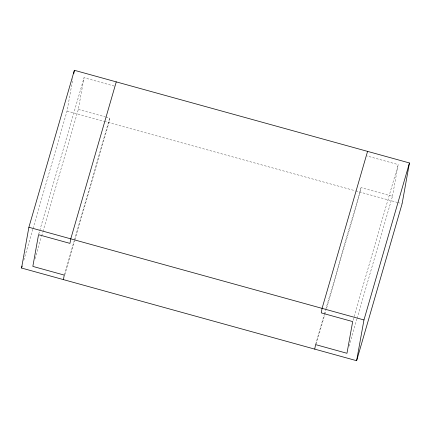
<?xml version="1.0" encoding="UTF-8"?>
<svg xmlns="http://www.w3.org/2000/svg" width="431" height="431" viewBox="0 0 431 431"><rect width="100%" height="100%" fill="white"/><g stroke="black" fill="none" stroke-linecap="round" stroke-linejoin="round"><path stroke-width="0.32" stroke-dasharray="2.15 1.62" d="M32.971 228.629L67.042 111.053L72.839 78.835M42.944 231.517L78.323 109.42L84.029 77.715L115.443 86.405M105.891 117.049L109.738 118.11L108.924 122.641L74.854 240.212M357.078 318.401L392.458 196.31L361.043 187.62L360.23 192.151L326.159 309.722M392.458 196.31L398.163 164.599L366.749 155.909M23.797 260.281L32.783 229.276M38.731 234.049L84.029 77.715M35.083 258.648L41.446 236.684M41.635 236.037L42.755 232.164M64.251 275.091L74.17 240.848M74.358 240.207L109.738 118.11M64.93 274.45L74.665 240.859M315.557 344.595L324.166 314.883M324.354 314.237L325.475 310.358M325.664 309.711L361.043 187.62M316.241 343.96L324.662 314.889M324.85 314.242L325.971 310.368M353.048 320.287L398.163 164.599M349.029 346.179L356.89 319.048M78.323 109.42L105.25 116.871M67.042 111.053L103.769 121.213M104.415 121.391L355.047 190.717M355.699 190.895L396.962 202.306M397.603 202.484L401.471 203.556"/><path stroke-width="0.65" d="M21.55 268.034L28.888 227.266L74.374 70.291L409.45 162.966L402.112 203.734L356.626 360.709L21.55 268.034L22.11 266.094M73.782 73.577L74.374 70.291M63.432 279.617L64.251 275.091L32.837 266.401L38.542 234.69L69.957 243.38L70.77 238.849L116.257 81.874M314.743 349.126L315.557 344.595L346.971 353.285L352.677 321.58L321.262 312.89L322.076 308.359L367.568 151.383M356.626 360.709L363.958 319.947L409.45 162.966M28.888 227.266L363.958 319.947"/></g></svg>
